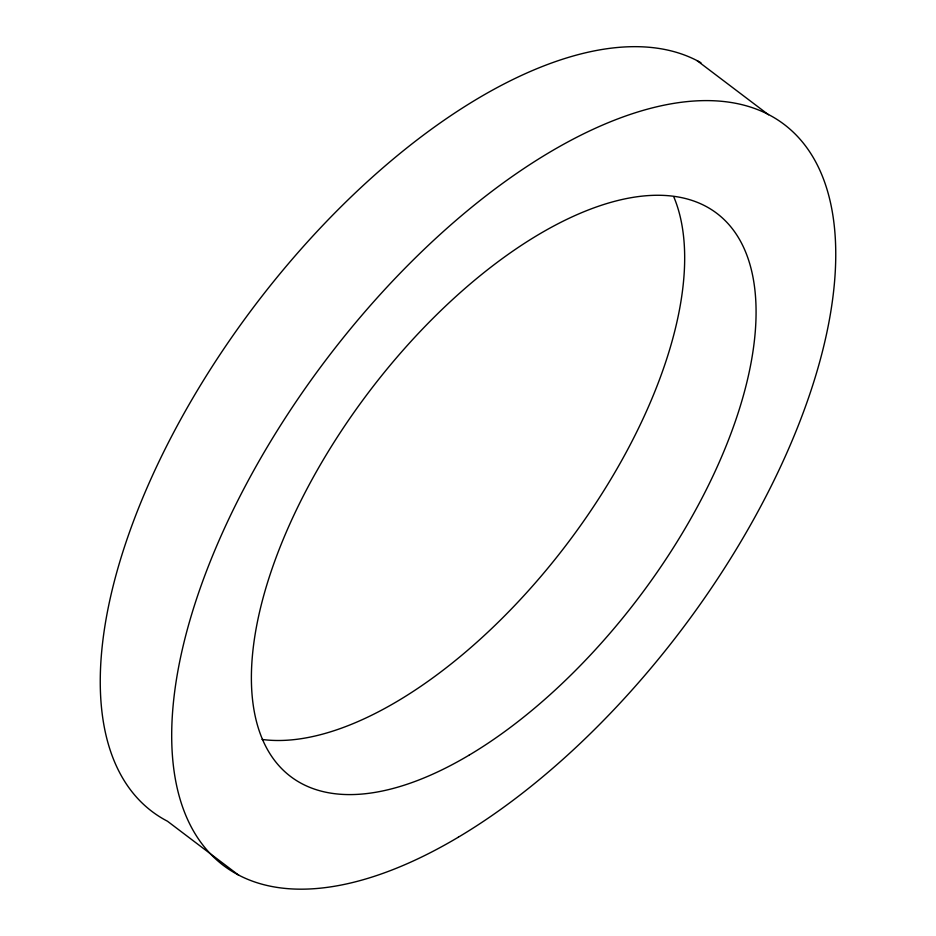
<?xml version="1.0" encoding="UTF-8"?>
<svg xmlns="http://www.w3.org/2000/svg" width="936" height="936" viewBox="0 0 936 936"><rect width="100%" height="100%" fill="white"/><g stroke="black" fill="none" stroke-linecap="round" stroke-linejoin="round"><path stroke-width="1.4" d="M697.074 60.641L768.538 114.777M238.926 875.359L167.462 821.223A464.642 223.201 -52.9 0 1 234.257 333.696A464.642 223.201 -52.9 0 1 700.924 62.724M673.698 196.654A353.129 169.627 -52.9 0 1 567.228 543.687A353.129 169.627 -52.9 0 1 262.068 739.44M458.336 837.193A464.642 223.201 -52.9 0 0 811.43 154.534A464.642 223.201 -52.9 0 0 241.429 493.471A464.642 223.201 -52.9 0 0 458.336 837.193M469.228 755.083A353.129 169.627 -52.9 0 0 737.591 236.258A353.129 169.627 -52.9 0 0 304.387 493.857A353.129 169.627 -52.9 0 0 469.228 755.083"/></g></svg>
